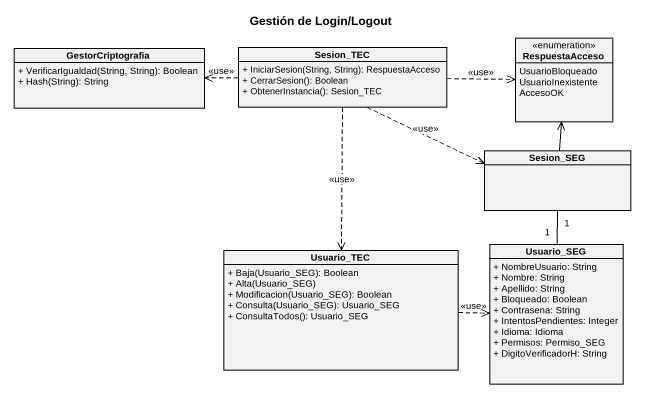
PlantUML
@startuml
title Gestión de Login/Logout
hide circle
hide empty members
skinparam classAttributeIconSize 0
class GestorCriptografia {
  + VerificarIgualdad(String, String): Boolean
  + Hash(String): String
}
class Sesion_TEC {
  + IniciarSesion(String, String): RespuestaAcceso
  + CerrarSesion(): Boolean
  + ObtenerInstancia(): Sesion_TEC
}
enum RespuestaAcceso {
  UsuarioBloqueado
  UsuarioInexistente
  AccesoOK
}
class Sesion_SEG
class Usuario_TEC {
  + Baja(Usuario_SEG): Boolean
  + Alta(Usuario_SEG)
  + Modificacion(Usuario_SEG): Boolean
  + Consulta(Usuario_SEG): Usuario_SEG
  + ConsultaTodos(): Usuario_SEG
}
class Usuario_SEG {
  + NombreUsuario: String
  + Nombre: String
  + Apellido: String
  + Bloqueado: Boolean
  + Contrasena: String
  + IntentosPendientes: Integer
  + Idioma: Idioma
  + Permisos: Permiso_SEG
  + DigitoVerificadorH: String
}
Sesion_TEC .left.> GestorCriptografia : <<use>>
Sesion_TEC .right.> RespuestaAcceso : <<use>>
Sesion_TEC .right.> Sesion_SEG : <<use>>
Sesion_TEC ..> Usuario_TEC : <<use>>
Sesion_SEG -up-> RespuestaAcceso
Sesion_SEG "1" -- "1" Usuario_SEG
Usuario_TEC .right.> Usuario_SEG : <<use>>
@enduml
